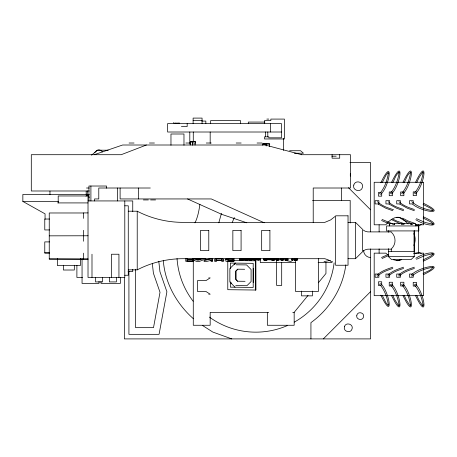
<?xml version="1.0" encoding="UTF-8"?>
<svg xmlns="http://www.w3.org/2000/svg" width="457" height="457" viewBox="0 0 457 457"><rect width="100%" height="100%" fill="white"/><g stroke="black" fill="none" stroke-linecap="round" stroke-linejoin="round"><path stroke-width="0.69" d="M262.661 145.195L262.695 143.824L269.693 143.926L269.63 146.657M266.105 145.846L266.14 144.463L262.998 144.463L266.22 144.566M266.425 145.874L266.471 143.824M432.916 267.174C433.55 268.299 432.379 267.385 432.071 267.425C425.393 268.516 417.172 271.304 411.746 276.308M345.818 264.854C342.904 287.899 329.72 309.092 310.931 322.636L310.931 338.905M87.173 194.236L87.458 190.826M190.089 144.772L190.38 141.373L193.105 141.373L195.328 141.624L195.042 145.023M190.295 144.938L190.563 141.813L192.848 141.813L192.523 145.189M192.814 144.772L193.105 141.373M194.911 143.938L195.07 142.064M350.319 176.088L350.319 173.774M432.91 224.181L433.27 223.713L431.934 224.124L432.219 224.084L425.147 222.473L416.436 218.669M218.8 222.822L221.439 213.339M234.298 217.503L232.225 222.559M283.237 259.844L282.152 260.159L281.066 259.844M413.848 245.426C415.556 241.747 415.704 237.252 413.814 233.618M432.968 267.031C431.562 270.481 426.53 271.515 423.096 273.497M380.835 182.771C394.288 154.723 389.541 186.959 380.572 194.442M382.241 182.594L385.914 175.294L387.542 173.174M391.603 182.297C405.056 154.249 400.315 186.485 391.341 193.962M392.723 182.743C394.819 179.144 395.865 173.763 399.475 172.249M403.005 182.297C416.458 154.249 411.717 186.485 402.743 193.962M404.125 182.743C406.222 179.144 407.267 173.763 410.877 172.249M415.584 182.206C429.037 154.158 424.296 186.399 415.322 193.877M416.704 182.657L418.686 178.253L422.291 172.615M257.108 259.747C256.371 260.204 252.995 260.313 253.446 259.57M225.033 260.604C226.883 262.381 231.191 261.318 233.904 261.455L233.904 258.645M421.325 224.598L419.417 225.404L416.207 224.975M432.95 210.477C434.001 209.66 431.282 210.768 432.219 210.523C424.884 209.363 417.332 206.633 411.746 201.646M216.384 260.599L219.08 260.159L221.788 260.593M432.511 254.635L430.397 256.263L423.096 259.936M267.334 312.348L267.334 325.27L294.171 325.27L294.171 312.348L308.052 295.388M318.346 282.797L325.955 273.497L325.955 262.564M379.43 193.939C384.417 188.353 387.148 180.801 388.313 173.471C388.553 174.403 387.445 171.683 388.261 172.74M390.198 193.465C395.202 188.038 397.99 179.818 399.081 173.14C399.235 173.163 398.19 171.466 399.178 172.3M401.6 193.465C406.604 188.038 409.392 179.818 410.483 173.14C410.637 173.163 409.592 171.466 410.58 172.3M414.179 193.38C419.166 187.793 421.902 180.241 423.062 172.906C423.302 173.843 422.199 171.124 423.011 172.175M332.685 261.575L331.696 262.564L318.135 262.564M363.235 251.053L365.103 249.853L367.788 249.174L391.278 249.151L391.666 248.557C396.15 244.158 396.15 236.903 391.666 232.504L391.278 231.91L367.788 231.893L365.103 231.208L363.235 230.014M323.322 338.905L370.593 291.635M235.344 263.129L229.871 268.539L229.871 281.98L235.047 287.219M234.27 264.603L235.766 263.129M237.543 281.221L235.909 279.501L235.909 271.058L237.8 269.19L235.841 271.058L235.841 279.501L237.543 281.221L245.049 281.312M348.034 258.702L355.489 258.702L362.447 251.836L362.447 229.231L355.489 222.359L348.034 222.359M376.888 275.165C381.275 271.075 387.205 269.007 392.837 267.214M377.391 276.308C381.578 272.235 387.37 270.224 392.831 268.442M387.673 275.165C392.06 271.075 397.99 269.007 403.622 267.214M388.176 276.308C392.363 272.235 398.156 270.224 403.617 268.442M398.458 275.165C402.846 271.075 408.775 269.007 414.408 267.214M398.961 276.308C403.148 272.235 408.941 270.224 414.402 268.442M411.249 275.165C417.989 266.625 450.722 261.238 423.559 274.611M334.884 216.589L330.714 219.891L324.841 222.359L182.943 222.359C167.102 222.359 151.284 218.497 137.22 211.208L128.274 211.208M280.375 259.667C280.392 260.587 283.917 260.587 283.923 259.667M414.253 230.739L414.253 256.606L411.043 259.587L391.62 259.587L388.41 256.606L388.41 248.637M85.962 196.213L88.018 194.471L89.235 197.635M91.514 155.174L97.53 150.199L108.229 150.199M399.789 260.147L400.875 259.467M388.261 305.213C387.445 306.264 388.553 303.545 388.313 304.482C387.148 297.147 384.417 289.595 379.43 284.008M423.011 305.773C422.199 306.83 423.302 304.111 423.062 305.042C421.902 297.713 419.166 290.161 414.179 284.574M128.274 269.853L137.22 269.853C151.284 262.564 167.102 258.708 182.943 258.702L324.841 258.702L327.869 259.719L331.611 261.747M381.475 257.497L388.444 254.36M382.075 258.513L388.85 255.463M415.836 258.268C427.032 250.653 446.226 250.722 423.559 261.056M416.436 259.285L425.147 255.48L432.071 253.869M284.957 259.599C284.191 260.604 288.995 260.604 288.218 259.599M401.537 259.696L397.453 260.724L393.368 259.696M276.731 259.656C279.53 258.811 278.61 261.067 276.634 259.844L276.645 285.425L281.695 285.425L281.695 262.564M247.357 259.844L245.095 259.844M256.263 259.844L254.001 259.844M202.988 258.536L199.006 260.079L197.07 260.079L193.088 258.536L193.088 260.016L197.07 261.558L199.006 261.558L202.988 260.016L202.988 258.536L200.257 258.97L193.088 258.536M146.406 145.006L121.196 154.706L31.299 154.706L31.299 190.992L89.412 190.992M251.858 259.844L249.716 259.896M94.216 154.706L122.636 145.006L265.157 145.006L301.649 154.706M413.808 253.675L419.269 252.544L421.325 253.349M276.285 259.542C274.868 260.45 279.718 260.713 279.49 259.667M211.088 260.336L206.335 261.558L204.108 261.558L204.108 258.536L205.576 258.536L205.576 260.016M205.576 259.867L210.797 258.536L212.556 258.536L212.556 261.558L211.088 261.558L211.088 258.862L206.335 260.079L204.108 260.079M281.272 259.61L283.123 259.656M399.178 305.653C398.156 306.664 399.292 304.191 399.081 304.956C397.921 297.627 395.185 290.075 390.198 284.488M410.58 305.653C409.552 306.664 410.694 304.191 410.483 304.956C409.323 297.627 406.587 290.075 401.6 284.488M324.03 261.621L330.451 260.307M244.775 259.525C243.095 260.216 248.837 260.393 247.905 259.565M242.753 259.685L244.152 259.462L244.152 258.719L242.05 259.056L243.273 259.285L242.884 259.422L239.577 259.49M266.842 259.685L268.242 259.462L268.242 258.719L266.14 259.056L267.368 259.285L266.974 259.422L263.666 259.49M227.192 258.622C220.503 260.022 232.596 260.41 233.904 259.976M216.544 258.588L214.813 259.119L214.813 261.558L216.384 261.558C214.105 257.325 224.061 257.325 221.788 261.558L223.359 261.558L223.359 259.119L221.622 258.588M228.203 260.256L232.527 260.244M296.507 259.81L294.588 259.833M217.264 260.022L221.622 260.062M266.837 119.088L268.825 119.088M193.117 120.579L202.063 120.579M201.805 121.076L205.844 121.076L205.844 123.561M264.929 122.07L248.311 122.07L248.311 123.561M173.683 122.567L173.54 123.064M174.557 123.064L176.602 123.064M177.396 123.064L179.544 123.064M181.389 126.543L187.176 126.543L187.176 123.561M281.512 132.01L167.639 132.01L167.639 123.561L281.426 123.561L281.426 137.825L268.813 137.825L268.813 136.832L264.506 136.832L264.506 138.968L284.385 138.968L284.385 119.088L270.841 119.088L270.841 120.579L264.506 120.579L264.506 123.561M193.288 141.624L195.328 141.624M129.08 143.018L134.05 143.018M149.456 143.018L154.426 143.018M185.896 143.018L190.535 143.018M206.273 143.018L211.243 143.018M236.189 143.018L241.159 143.018M257.062 143.018L262.032 143.018M269.693 143.926L262.695 143.824M289.589 150.73L300.546 150.73L303.442 153.215L294.268 153.215M301.077 154.706L350.468 154.706L350.468 188.01L313.216 188.01L313.216 222.525M331.896 156.197L336.169 156.197M349.936 162.543L370.593 162.543L370.593 231.808M86.47 188.01L89.321 188.01M150.307 188.01L98.781 188.01L98.781 198.944L94.548 198.944L94.548 200.931M415.813 191.877L413.225 191.877L413.225 195.607L416.458 195.607L416.458 191.877M391.832 191.969L389.244 191.969L389.244 195.693L392.477 195.693L392.477 191.969M403.234 191.969L400.646 191.969L400.646 195.693L403.879 195.693L403.879 191.969M381.064 192.443L378.47 192.443L378.47 196.167L381.709 196.167L381.709 193.065M89.389 194.471L22.85 194.471L22.85 201.428L45.06 213.853L45.06 219.297M88.018 195.962L58.199 195.962L58.199 202.919M143.384 199.938L148.359 199.938M150.593 199.938L155.563 199.938M312.525 200.434L350.193 200.434L350.193 222.97M88.018 200.931L132.747 200.931L132.747 211.602M22.85 201.428L58.439 201.428M57.713 202.919L88.018 202.919M378.887 203.925L375.163 203.925L375.163 200.686L378.887 200.686L378.887 203.274M389.05 203.925L385.948 203.925L385.948 200.686L389.672 200.686L389.672 203.274M399.835 203.925L396.733 203.925L396.733 200.686L400.458 200.686L400.458 203.274M412.625 203.925L409.518 203.925L409.518 200.686L413.248 200.686L413.248 203.274M124.795 205.804L128.274 205.804L128.274 275.257L124.795 275.257M88.018 212.911L83.545 212.911L83.545 218.383M83.545 212.979L49.247 212.979L49.247 259.165L88.018 259.228M396.733 217.635L399.835 217.635M49.562 219.034L44.775 219.034L44.775 229.945L49.562 229.945M392.552 224.456L394.659 224.456M410.603 224.456L412.688 224.456M415.322 224.798L423.645 224.798L423.645 182.274L374.186 182.274L374.186 224.798L385.817 224.798C389.467 220.183 396.47 214.384 402.44 218.817M49.247 235.841L88.018 235.772M49.562 241.902L44.775 241.902L44.775 253.104L49.562 253.104M388.41 251.636L414.139 251.636L414.139 230.916M44.775 252.807L49.562 252.807M413.819 253.149L423.645 253.149L423.645 295.673L374.186 295.673L374.186 253.149L385.817 253.149L387.759 254.92M388.41 256.606L414.253 256.606M244.152 258.719L240.365 259.028M268.242 258.719L264.454 259.028M275.143 258.811L271.498 258.719L271.498 259.57L274.086 260.027L271.664 260.09M49.247 258.868L83.545 258.999M233.904 258.885C224.478 257.845 224.513 260.776 233.904 259.73M260.039 258.816L258.679 258.873L258.668 260.204L257.925 260.204L257.925 258.896L258.451 258.736L260.039 258.725L260.039 260.039M83.545 258.93L88.018 258.93M294.588 259.09L296.987 258.953L295.222 258.811M240.365 259.113L242.456 259.273L240.365 259.405M264.454 259.113L266.545 259.273L264.454 259.405M268.47 259.108L270.704 259.108M294.588 259.176L296.713 259.302L294.588 259.405M187.461 259.279L192.728 259.279L192.728 260.941M257.925 259.216L257.417 259.216L257.417 260.039L257.925 259.959M258.668 259.216L260.039 259.216M257.417 259.302L257.925 259.302M258.668 259.302L260.039 259.302M291.897 259.302L292.646 259.302M187.461 259.462L192.728 259.462M243.13 259.462L244.152 259.462M257.925 259.467L258.668 259.467M267.225 259.462L268.242 259.462M292.697 259.399L291.846 259.399L291.846 260.239L292.697 260.239L292.646 258.719L291.897 258.719L291.897 260.039L292.646 260.039M248.974 259.525L249.716 259.525M260.039 259.553L259.753 259.542M291.846 259.496L292.697 259.496M293.8 259.49L297.193 259.433L297.53 259.319L296.702 259.153L297.764 258.902L293.8 258.719L293.8 260.233L297.49 260.102L296.702 259.89L297.804 259.696L297.193 259.525M240.365 259.85L242.456 260.016L240.365 260.142L240.365 258.719L239.577 258.719L239.577 260.233L243.273 260.022L242.05 259.793M264.454 259.85L266.545 260.016L264.454 260.142L264.454 258.719L263.666 258.719L263.666 260.233L267.368 260.022L266.14 259.793M187.461 259.896L192.957 259.896L192.957 261.558L185.89 261.558L185.89 258.536L187.461 258.536L187.461 260.45M294.588 259.919L296.713 260.044L294.588 260.142L294.588 258.811M193.088 260.016L194.145 260.016M258.668 260.039L260.039 259.959M185.89 260.079L192.957 260.079M211.088 260.079L212.556 260.079M214.813 260.079L216.384 260.079M221.788 260.079L223.359 260.079M291.846 260.136L292.697 260.136M396.733 260.313L399.835 260.313M255.771 260.81L255.789 290.035L255.771 260.81L234.075 260.541M233.904 261.21L227.18 261.164M187.461 261.375L192.957 261.375M295.696 262.564L260.29 262.564L260.29 258.588M236.012 264.792L246.569 264.917L251.087 269.499L251.087 281.569L246.894 285.716L235.755 285.579M244.649 269.276L237.731 269.19M128.109 271.509L132.747 271.509L132.747 269.424M378.265 274.029L375.163 274.029L375.163 277.262L378.887 277.262L378.887 274.674M389.05 274.029L385.948 274.029L385.948 277.262L389.672 277.262L389.672 274.674M399.835 274.029L396.733 274.029L396.733 277.262L400.458 277.262L400.458 274.674M412.625 274.029L409.518 274.029L409.518 277.262L413.248 277.262L413.248 274.674M82.517 277.445L76.89 277.445L76.89 265.374M109.303 277.445L88.018 277.445L88.018 194.471M208.769 277.896L210.174 277.896L205.953 280.615L197.504 280.615L197.504 291.497L205.953 291.497L210.174 294.217L208.769 294.217M381.064 285.511L378.47 285.511L378.47 281.78L381.709 281.78L381.709 284.888M391.832 285.985L389.244 285.985L389.244 282.26L392.477 282.26L392.477 285.985M403.234 285.985L400.646 285.985L400.646 282.26L403.879 282.26L403.879 285.985M415.813 286.071L413.225 286.071L413.225 282.346L416.458 282.346L416.458 285.454M268.745 312.348L210.174 312.348L210.174 325.27L193.277 325.27L193.277 258.496M292.76 312.348L294.171 312.348M255.789 290.035L227.78 289.692L227.78 261.175M259.616 259.45L260.039 259.467M271.618 259.462L274.897 259.296L272.241 258.811M249.716 259.159L251.921 259.01L249.716 258.828L249.716 260.267L248.974 260.267L248.974 258.719L252.687 259.022L249.716 259.239M249.716 259.976L252.018 260.01L252.555 259.633M190.563 141.813L192.791 142.064M271.498 258.828C278.17 260.13 270.892 258.308 271.618 260.199L274.897 260.033L274.24 259.816M370.593 257.52C366.868 257.542 363.612 254.281 363.635 250.562M284.985 260.307L291.4 261.621M414.402 209.512C408.941 207.724 403.148 205.719 398.961 201.646M414.408 210.734L407.358 208.226L399.789 204.09M403.617 209.512C398.156 207.724 392.363 205.719 388.176 201.646M403.622 210.734L396.573 208.226L389.004 204.09M393.517 209.706C387.81 207.918 381.766 205.867 377.391 201.646M392.837 210.734L385.788 208.226L378.219 204.09M414.402 223.222L407.838 220.862L402.588 218.16M404.302 223.73L397.053 221.171L392.86 219.132M392.152 223.639L382.075 219.44M431.934 253.829L433.27 254.241L432.95 253.915M231.79 338.905L212.836 332.073L202.302 325.338M246.791 222.799L221.822 214.384L187.524 198.944M411.34 223.49L403.045 219.84L399.789 217.806M399.892 223.542L391.175 219.469M389.77 224.107L381.475 220.457M423.559 203.336C449.482 215.967 420.828 211.888 412.574 204.09M423.096 204.456L430.397 208.129L432.511 209.757M423.559 216.898C446.226 227.226 427.032 227.3 415.836 219.686M423.096 218.012L430.397 221.691L432.511 223.319M264.22 222.776L211.294 198.944L120.105 198.944L120.105 188.01M422.291 305.339L418.686 299.695L416.704 295.296M409.712 305.253L406.107 299.609L404.125 295.205M398.31 305.253L394.705 299.609L392.723 295.205M387.542 304.773L385.914 302.66L382.241 295.359M403.268 219.486L408.112 223.913M348.468 187.69L370.593 209.82M230.294 281.98L231.705 283.409M193.42 318.752C176.642 303.979 164.903 282.854 163.292 260.393M415.322 284.071C424.296 291.555 429.037 323.79 415.584 295.742M402.743 283.986C411.717 291.469 416.458 323.705 403.005 295.656M391.341 283.986C400.315 291.469 405.056 323.705 391.603 295.656M380.572 283.511C389.541 290.989 394.288 323.23 380.835 295.176M158.785 261.244L159.961 271.766L166.902 291.766L159.065 334.335L128.92 334.335L128.92 271.007M152.312 263.398L153.409 273.252L160.019 292.291L153.506 327.663L135.598 327.663L135.598 269.247M418.561 224.798L418.561 253.149M415.841 225.947L415.653 223.462L389.764 223.462L389.57 225.947M411.06 223.462L411.06 224.456M404.005 223.462L404.005 224.456L401.406 224.456L401.406 223.462M394.551 223.462L394.551 224.456M391.278 249.151L391.278 251.636M388.41 230.739L388.41 232.23M379.116 224.798L379.116 231.888M379.116 248.899L379.116 253.149M370.593 248.939L370.593 338.905L124.35 338.905L124.35 277.502M355.489 222.359L355.489 258.702M341.499 188.01L341.499 200.669M339.7 154.706L339.7 158.185L332.079 158.185L332.079 154.706M318.478 258.496L318.478 291.389L295.451 291.389L295.451 259.896M312.417 291.08L312.417 295.862L301.506 295.862L301.506 291.08M283.586 138.391L283.586 150.444M275.143 258.719L275.143 259.547M270.47 123.487L270.47 132.01M267.802 131.959L267.802 136.832M265.517 131.959L265.517 136.832M253.224 268.305L253.224 282.477M240.485 123.561L240.485 120.579L210.666 120.579L210.666 123.561M230.345 268.733L230.345 263.061L253.207 263.346L253.207 287.436L230.345 287.156L230.345 282.197M210.174 132.01L210.174 143.435M202.063 123.561L202.063 118.095L193.117 118.095L193.117 123.561M193.277 132.01L193.277 141.247M189.798 132.01L189.798 143.424M183.977 145.223L183.977 133.998L170.969 133.998L170.969 145.223M138.5 188.01L138.5 198.944M137.22 211.208L137.22 269.853M124.795 200.931L124.795 277.445L109.429 277.445L109.429 281.918L116.392 281.918L116.392 277.445M120.38 277.445L120.38 283.409L100.997 283.409L100.997 281.421M118.94 277.445L118.94 254.235L111.485 254.235L111.485 277.445M117.415 188.01L117.415 200.931M106.55 188.153L106.55 186.022L88.944 186.022L88.944 200.931M102.471 277.445L102.471 281.918L95.513 281.918L95.513 277.445M99.009 281.421L99.009 283.409L82.054 283.409L82.054 258.599M91.994 254.235L91.994 277.445M90.909 186.022L90.909 200.931M86.19 191.123L86.19 194.653M83.545 230.299L83.545 241.245M83.545 253.161L83.545 258.702M80.392 258.548L80.392 265.546L57.365 265.546L57.365 258.548M74.331 265.237L74.331 270.018L63.42 270.018L63.42 265.237M49.967 191.123L49.967 194.653M334.13 262.878A78.93 78.93 0 0 1 294.251 322.156M287.259 325.613A78.93 78.93 0 0 1 209.409 317.095M193.134 301.232A78.93 78.93 0 0 1 177.03 258.479M199.875 204.268A38.925 11.379 90 0 1 194.968 222.845M94.65 152.689A38.925 11.379 -90 0 1 102.431 151.913M353.775 185.068C352.079 190.563 361.144 192.991 362.418 187.387C364.115 181.892 355.055 179.464 353.775 185.068M344.429 326.761C342.921 331.645 350.976 333.804 352.107 328.817C353.621 323.939 345.561 321.779 344.429 326.761M356.814 315.193C355.495 319.466 362.538 321.351 363.532 316.992C364.852 312.719 357.808 310.829 356.814 315.193M276.674 258.97C278.262 260.519 279.753 257.942 276.674 258.97M281.106 258.97C282.694 260.519 284.191 257.942 281.106 258.97M285.539 258.97C287.133 260.519 288.624 257.942 285.539 258.97M285.539 259.707C287.133 261.261 288.624 258.685 285.539 259.707M275.857 259.01C279.587 260.998 281.238 257.554 275.857 259.01M280.29 259.01C284.02 260.998 285.676 257.554 280.29 259.01M284.728 259.01C288.458 260.998 290.109 257.554 284.728 259.01M248.208 259.01C243.415 260.256 243.387 257.765 248.208 259.01M257.108 259.01C252.321 260.256 252.287 257.765 257.108 259.01M247.437 259.01L245.015 259.01L247.437 259.01M256.337 259.01L253.921 259.01L256.337 259.01M199.823 259.142L197.995 259.873L196.179 259.142L199.823 259.142M348.034 215.813L335.609 215.813L335.609 265.249L348.034 265.249L348.034 215.813M418.806 225.947L386.605 225.947L386.605 230.916L418.806 230.916L418.806 225.947M208.78 230.374L200.543 230.374L200.543 250.653L208.78 250.653L208.78 230.374M241.085 230.374L232.847 230.374L232.847 250.653L241.085 250.653L241.085 230.374M269.91 230.374L261.672 230.374L261.672 250.653L269.91 250.653L269.91 230.374M270.704 259.01L268.47 259.01L268.47 259.844L270.704 259.844L270.704 259.01"/></g></svg>
